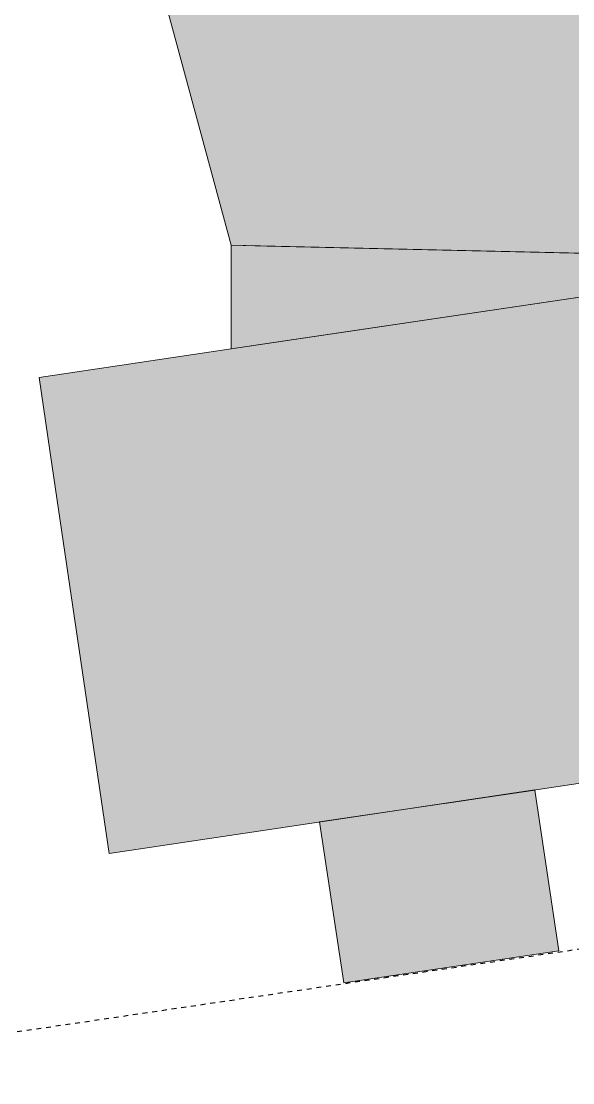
# Model space of a CAD drawing. Header units: metres. Extents: x -4 to 206, y -18 to 45.
# Drawn here: x 156.27 to 167.57, y -0.24 to 21.53 of the extents above; entities that cross this region are included whole.
import ezdxf

# ---------------------------------------------------------------- set-up
doc = ezdxf.new("R2010")
doc.units = ezdxf.units.M
doc.header["$MEASUREMENT"] = 0
doc.linetypes.add('Grenzlinie', pattern=[0.008, 0.003, -0.005])
doc.layers.add('725 Nachbarbebauung', color=7, linetype='Continuous')
doc.layers.add('Neubau_840 Baulinien', color=7, linetype='Continuous')

# ---------------------------------------------------------------- blocks, each defined once
blk = doc.blocks.new('Decke_3_1', base_point=(160.574, 16.933))
at = {"layer": '725 Nachbarbebauung', "linetype": 'Continuous', "lineweight": 0, "true_color": 0x1f1f1f}
blk.add_hatch(color=250, dxfattribs=at).paths.add_polyline_path([(160.574, 16.933), (160.573, 14.807), (168.089, 15.925), (168.088, 16.761)])
at = {"layer": '725 Nachbarbebauung', "color": 8, "linetype": 'Continuous', "lineweight": 13, "flags": 128}
blk.add_lwpolyline([(160.574, 16.933), (160.573, 14.807), (168.089, 15.925), (168.088, 16.761)], close=True, dxfattribs=at)
blk = doc.blocks.new('Decke_4_1', base_point=(156.427, 32.239))
at = {"layer": '725 Nachbarbebauung', "linetype": 'Continuous', "lineweight": 0, "true_color": 0x1f1f1f}
blk.add_hatch(color=250, dxfattribs=at).paths.add_polyline_path([(156.427, 32.239), (160.574, 16.933), (161.299, 16.915), (167.903, 16.764), (168.088, 16.763), (168.082, 25.789), (168.086, 27.78), (168.039, 37.905), (158.01, 37.933), (156.452, 37.951)])
at = {"layer": '725 Nachbarbebauung', "color": 8, "linetype": 'Continuous', "lineweight": 13, "flags": 128}
blk.add_lwpolyline([(156.427, 32.239), (160.574, 16.933), (161.299, 16.915), (167.903, 16.764), (168.088, 16.763), (168.082, 25.789), (168.086, 27.78), (168.039, 37.905), (158.01, 37.933), (156.452, 37.951)], close=True, dxfattribs=at)
blk = doc.blocks.new('Decke_13_1', base_point=(162.385, 5.107))
at = {"layer": '725 Nachbarbebauung', "linetype": 'Continuous', "lineweight": 0, "true_color": 0x1f1f1f}
blk.add_hatch(color=250, dxfattribs=at).paths.add_polyline_path([(162.385, 5.107), (162.878, 1.807), (167.285, 2.461), (166.797, 5.76)])
at = {"layer": '725 Nachbarbebauung', "color": 8, "linetype": 'Continuous', "lineweight": 13, "flags": 128}
blk.add_lwpolyline([(162.385, 5.107), (162.878, 1.807), (167.285, 2.461), (166.797, 5.76)], close=True, dxfattribs=at)
blk = doc.blocks.new('Decke_23_1', base_point=(158.067, 4.455))
at = {"layer": '725 Nachbarbebauung', "linetype": 'Continuous', "lineweight": 0, "true_color": 0x1f1f1f}
blk.add_hatch(color=250, dxfattribs=at).paths.add_polyline_path([(158.067, 4.455), (166.797, 5.762), (164.948, 5.485), (168.096, 5.956), (168.089, 15.925), (161.49, 14.943), (156.636, 14.22), (156.904, 12.395)])
at = {"layer": '725 Nachbarbebauung', "color": 8, "linetype": 'Continuous', "lineweight": 13, "flags": 128}
blk.add_lwpolyline([(158.067, 4.455), (166.797, 5.762), (164.948, 5.485), (168.096, 5.956), (168.089, 15.925), (161.49, 14.943), (156.636, 14.22), (156.904, 12.395)], close=True, dxfattribs=at)

msp = doc.modelspace()

# ---------------------------------------------------------------- linework, layer by layer
at = {"layer": 'Neubau_840 Baulinien', "color": 1, "linetype": 'Grenzlinie', "lineweight": 25, "true_color": 0xfb0106}
msp.add_lwpolyline([(131.161, 0.768), (149.209, 3.129), (149.061, -0.245), (168.148, 2.565), (168.096, 5.956), (186.878, 8.655), (205.807, 11.676)], dxfattribs=at)

# ---------------------------------------------------------------- block references
at = {"layer": '725 Nachbarbebauung', "color": 8, "linetype": 'Continuous', "lineweight": 13}
for name, p in [('Decke_4_1', (156.427, 32.239)), ('Decke_3_1', (160.574, 16.933)), ('Decke_23_1', (158.067, 4.455)), ('Decke_13_1', (162.385, 5.107))]:
    msp.add_blockref(name, p, dxfattribs=at)

doc.saveas('drawing.dxf')
